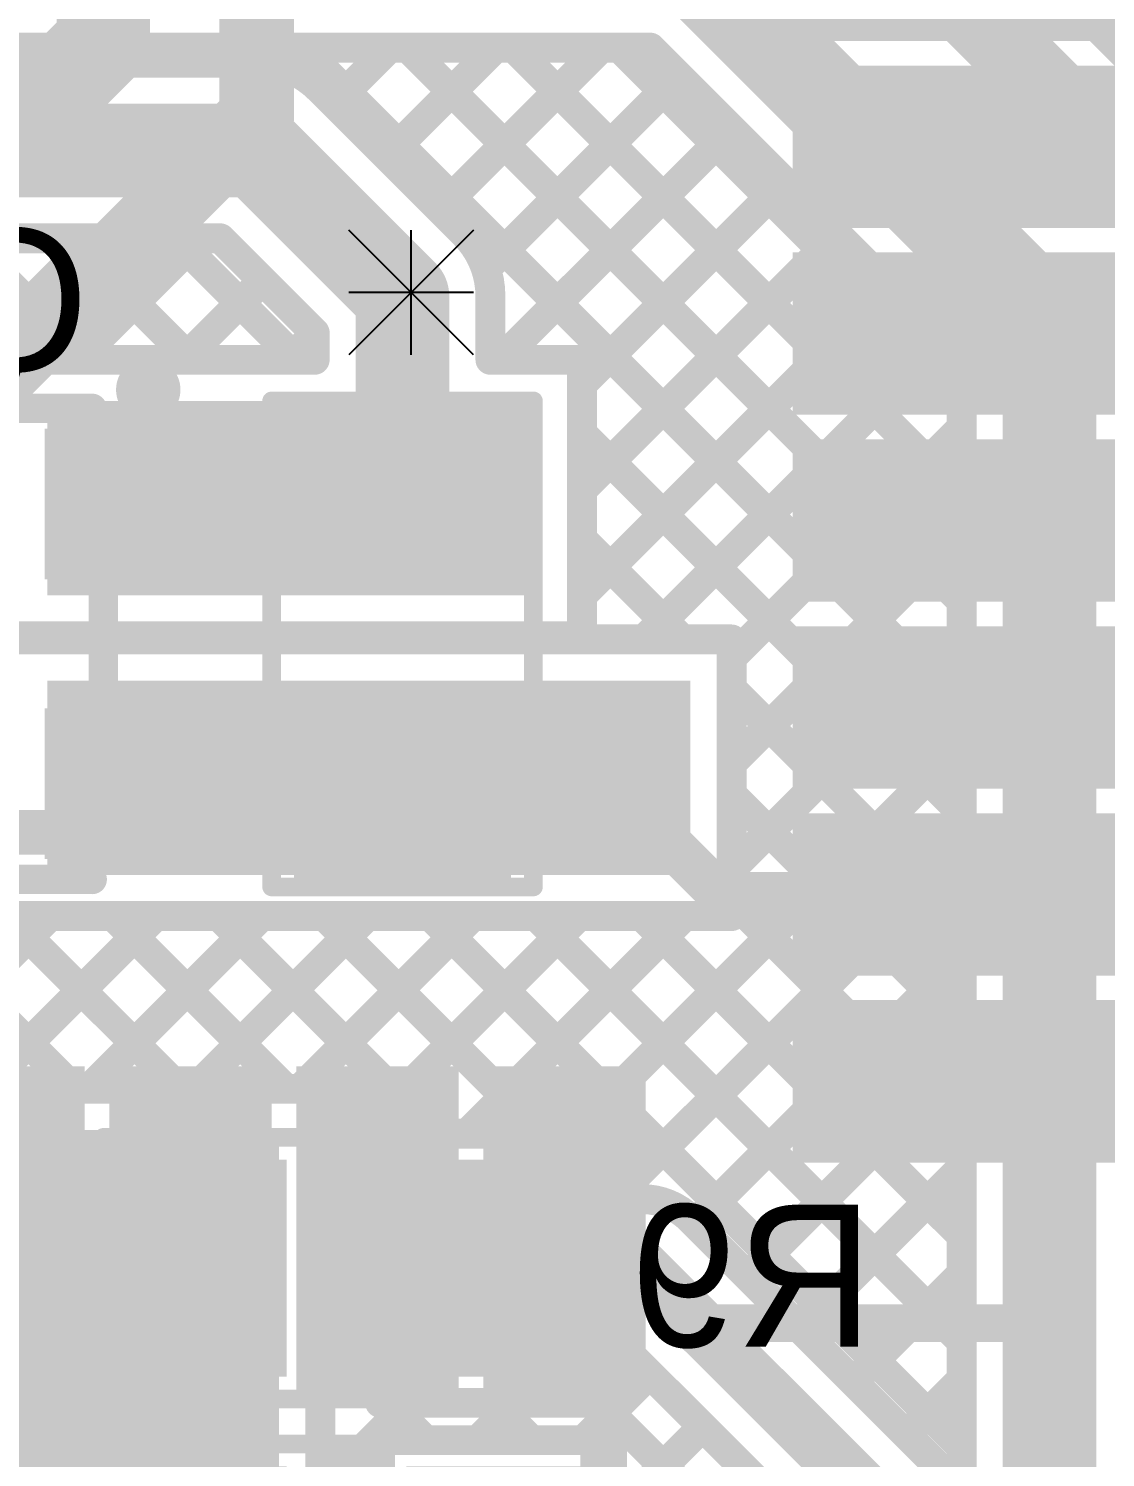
# Model space of a CAD drawing. Header units: millimetres. Extents: x 9.08 to 12.48, y 2.73 to 6.
# Drawn here: x 11.243 to 11.531, y 4.4854 to 4.8676 of the extents above; entities that cross this region are included whole.
import ezdxf

# ---------------------------------------------------------------- set-up
doc = ezdxf.new("R2010")
doc.units = ezdxf.units.MM
doc.header["$MEASUREMENT"] = 0
for name, color, linetype in [('BottomLayer', 5, 'Continuous'), ('BottomOverlay', 54, 'Continuous'), ('BottomPaste', 16, 'Continuous'), ('BottomSolder', 6, 'Continuous'), ('MultiLayer', 9, 'Continuous'), ('TopLayer', 1, 'Continuous'), ('TopOverlay', 2, 'Continuous'), ('TopPaste', 8, 'Continuous'), ('TopSolder', 216, 'Continuous'), ('ViaHoleLayer', 16, 'Continuous')]:
    doc.layers.add(name, color=color, linetype=linetype)

# ---------------------------------------------------------------- blocks, each defined once
blk = doc.blocks.new('RES0805_B_27')
at = {"layer": 'BottomLayer'}
for points in [[(-0.06, -0.025), (-0.02, -0.025), (-0.06, 0.025), (-0.02, 0.025)], [(0.02, -0.025), (0.06, -0.025), (0.02, 0.025), (0.06, 0.025)]]:
    blk.add_solid(points, dxfattribs=at)
at = {"layer": 'BottomOverlay', "const_width": 0.005}
for points in [[(-0.065, -0.035), (-0.065, 0.035)], [(0.065, 0.035), (-0.065, 0.035)], [(0.065, -0.035), (0.065, 0.035)], [(0.065, -0.035), (-0.065, -0.035)]]:
    blk.add_lwpolyline(points, dxfattribs=at)
at = {"layer": 'BottomOverlay', "const_width": 0.0025}
for points in [[(-0.06625, 0.035, 1), (-0.06375, 0.035, 1)], [(-0.06625, 0.035, 1), (-0.06375, 0.035, 1)], [(0.06375, 0.035, 1), (0.06625, 0.035, 1)], [(0.06375, 0.035, 1), (0.06625, 0.035, 1)], [(-0.06625, -0.035, 1), (-0.06375, -0.035, 1)], [(-0.06625, -0.035, 1), (-0.06375, -0.035, 1)], [(0.06375, -0.035, 1), (0.06625, -0.035, 1)], [(0.06375, -0.035, 1), (0.06625, -0.035, 1)]]:
    blk.add_lwpolyline(points, format="xyb", close=True, dxfattribs=at)
at = {"layer": 'BottomPaste'}
for points in [[(-0.06, -0.025), (-0.02, -0.025), (-0.06, 0.025), (-0.02, 0.025)], [(0.02, -0.025), (0.06, -0.025), (0.02, 0.025), (0.06, 0.025)]]:
    blk.add_solid(points, dxfattribs=at)
at = {"layer": 'BottomSolder'}
for points in [[(-0.064, -0.029), (-0.016, -0.029), (-0.064, 0.029), (-0.016, 0.029)], [(0.016, -0.029), (0.064, -0.029), (0.016, 0.029), (0.064, 0.029)]]:
    blk.add_solid(points, dxfattribs=at)
blk = doc.blocks.new('SOT_23_B_28')
at = {"layer": 'BottomLayer'}
for points in [[(-0.05354, 0.02126), (-0.02126, 0.02126), (-0.05354, 0.05748), (-0.02126, 0.05748)], [(0.02126, 0.02126), (0.05354, 0.02126), (0.02126, 0.05748), (0.05354, 0.05748)], [(-0.01614, -0.05748), (0.01614, -0.05748), (-0.01614, -0.02126), (0.01614, -0.02126)]]:
    blk.add_solid(points, dxfattribs=at)
at = {"layer": 'BottomOverlay'}
for points, const_width in [([(-0.06439, 0.045, 1), (-0.07161, 0.045, 1)], 0.01), ([(-0.07411, 0.045, 1), (-0.06911, 0.045, 1)], 0.005), ([(-0.06689, 0.045, 1), (-0.06189, 0.045, 1)], 0.005), ([(-0.01497, 0.033, 1), (-0.01103, 0.033, 1)], 0.00394), ([(0.01103, 0.033, 1), (0.01497, 0.033, 1)], 0.00394), ([(-0.06497, 0.03, 1), (-0.06103, 0.03, 1)], 0.00394), ([(0.06103, 0.03, 1), (0.06497, 0.03, 1)], 0.00394), ([(-0.06497, -0.034, 1), (-0.06103, -0.034, 1)], 0.00394), ([(-0.06497, -0.034, 1), (-0.06103, -0.034, 1)], 0.00394), ([(-0.02597, -0.034, 1), (-0.02203, -0.034, 1)], 0.00394), ([(0.02203, -0.034, 1), (0.02597, -0.034, 1)], 0.00394), ([(0.06103, -0.034, 1), (0.06497, -0.034, 1)], 0.00394), ([(0.06103, -0.034, 1), (0.06497, -0.034, 1)], 0.00394)]:
    blk.add_lwpolyline(points, format="xyb", close=True, dxfattribs=dict(at, const_width=const_width))
at = {"layer": 'BottomOverlay', "const_width": 0.00787}
for points in [[(0.013, 0.033), (-0.013, 0.033)], [(-0.063, -0.034), (-0.063, 0.03)], [(0.063, -0.034), (0.063, 0.03)], [(-0.024, -0.034), (-0.063, -0.034)], [(0.063, -0.034), (0.024, -0.034)]]:
    blk.add_lwpolyline(points, dxfattribs=at)
at = {"layer": 'BottomPaste'}
for points in [[(-0.05354, 0.02126), (-0.02126, 0.02126), (-0.05354, 0.05748), (-0.02126, 0.05748)], [(0.02126, 0.02126), (0.05354, 0.02126), (0.02126, 0.05748), (0.05354, 0.05748)], [(-0.01614, -0.05748), (0.01614, -0.05748), (-0.01614, -0.02126), (0.01614, -0.02126)]]:
    blk.add_solid(points, dxfattribs=at)
at = {"layer": 'BottomSolder'}
for points in [[(-0.05754, 0.01726), (-0.01726, 0.01726), (-0.05754, 0.06148), (-0.01726, 0.06148)], [(0.01726, 0.01726), (0.05754, 0.01726), (0.01726, 0.06148), (0.05754, 0.06148)], [(-0.02014, -0.06148), (0.02014, -0.06148), (-0.02014, -0.01726), (0.02014, -0.01726)]]:
    blk.add_solid(points, dxfattribs=at)
blk = doc.blocks.new('ESP32_WROOM_32__16MB__46')
at = {"layer": 'TopLayer'}
for points in [[(0.29528, -0.07303), (0.37402, -0.07303), (0.29528, -0.0376), (0.37402, -0.0376)], [(0.29528, -0.12303), (0.37402, -0.12303), (0.29528, -0.0876), (0.37402, -0.0876)], [(0.29528, -0.17303), (0.37402, -0.17303), (0.29528, -0.1376), (0.37402, -0.1376)], [(0.29528, -0.22303), (0.37402, -0.22303), (0.29528, -0.1876), (0.37402, -0.1876)], [(0.29528, -0.27303), (0.37402, -0.27303), (0.29528, -0.2376), (0.37402, -0.2376)], [(0.29528, -0.32303), (0.37402, -0.32303), (0.29528, -0.2876), (0.37402, -0.2876)], [(0.09803, -0.38406), (0.09803, -0.30531), (0.0626, -0.38406), (0.0626, -0.30531)], [(0.14803, -0.38406), (0.14803, -0.30531), (0.1126, -0.38406), (0.1126, -0.30531)], [(0.19803, -0.38406), (0.19803, -0.30531), (0.1626, -0.38406), (0.1626, -0.30531)], [(0.24803, -0.38406), (0.24803, -0.30531), (0.2126, -0.38406), (0.2126, -0.30531)]]:
    blk.add_solid(points, dxfattribs=at)
at = {"layer": 'TopOverlay', "const_width": 0.01}
for points in [[(0.366, -0.37), (0.366, -0.338)], [(0.268, -0.37), (0.366, -0.37)]]:
    blk.add_lwpolyline(points, dxfattribs=at)
at = {"layer": 'TopOverlay', "const_width": 0.005}
for points in [[(0.3635, -0.338, 1), (0.3685, -0.338, 1)], [(0.2655, -0.37, 1), (0.2705, -0.37, 1)], [(0.3635, -0.37, 1), (0.3685, -0.37, 1)], [(0.3635, -0.37, 1), (0.3685, -0.37, 1)]]:
    blk.add_lwpolyline(points, format="xyb", close=True, dxfattribs=at)
at = {"layer": 'TopPaste'}
for points in [[(0.29528, -0.07303), (0.37402, -0.07303), (0.29528, -0.0376), (0.37402, -0.0376)], [(0.29528, -0.12303), (0.37402, -0.12303), (0.29528, -0.0876), (0.37402, -0.0876)], [(0.29528, -0.17303), (0.37402, -0.17303), (0.29528, -0.1376), (0.37402, -0.1376)], [(0.29528, -0.22303), (0.37402, -0.22303), (0.29528, -0.1876), (0.37402, -0.1876)], [(0.29528, -0.27303), (0.37402, -0.27303), (0.29528, -0.2376), (0.37402, -0.2376)], [(0.29528, -0.32303), (0.37402, -0.32303), (0.29528, -0.2876), (0.37402, -0.2876)], [(0.09803, -0.38406), (0.09803, -0.30531), (0.0626, -0.38406), (0.0626, -0.30531)], [(0.14803, -0.38406), (0.14803, -0.30531), (0.1126, -0.38406), (0.1126, -0.30531)], [(0.19803, -0.38406), (0.19803, -0.30531), (0.1626, -0.38406), (0.1626, -0.30531)], [(0.24803, -0.38406), (0.24803, -0.30531), (0.2126, -0.38406), (0.2126, -0.30531)]]:
    blk.add_solid(points, dxfattribs=at)
at = {"layer": 'TopSolder'}
for points in [[(0.29128, -0.02703), (0.37802, -0.02703), (0.29128, 0.0164), (0.37802, 0.0164)], [(0.29128, -0.07703), (0.37802, -0.07703), (0.29128, -0.0336), (0.37802, -0.0336)], [(0.29128, -0.12703), (0.37802, -0.12703), (0.29128, -0.0836), (0.37802, -0.0836)], [(0.29128, -0.17703), (0.37802, -0.17703), (0.29128, -0.1336), (0.37802, -0.1336)], [(0.29128, -0.22703), (0.37802, -0.22703), (0.29128, -0.1836), (0.37802, -0.1836)], [(0.29128, -0.27703), (0.37802, -0.27703), (0.29128, -0.2336), (0.37802, -0.2336)], [(0.29128, -0.32703), (0.37802, -0.32703), (0.29128, -0.2836), (0.37802, -0.2836)], [(0.10203, -0.38806), (0.10203, -0.30131), (0.0586, -0.38806), (0.0586, -0.30131)], [(0.15203, -0.38806), (0.15203, -0.30131), (0.1086, -0.38806), (0.1086, -0.30131)], [(0.20203, -0.38806), (0.20203, -0.30131), (0.1586, -0.38806), (0.1586, -0.30131)], [(0.25203, -0.38806), (0.25203, -0.30131), (0.2086, -0.38806), (0.2086, -0.30131)]]:
    blk.add_solid(points, dxfattribs=at)
blk = doc.blocks.new('RES0805_B_76')
at = {"layer": 'BottomLayer'}
for points in [[(-0.06, -0.025), (-0.02, -0.025), (-0.06, 0.025), (-0.02, 0.025)], [(0.02, -0.025), (0.06, -0.025), (0.02, 0.025), (0.06, 0.025)]]:
    blk.add_solid(points, dxfattribs=at)
at = {"layer": 'BottomOverlay', "const_width": 0.005}
for points in [[(-0.065, 0.035), (-0.065, -0.035)], [(0.065, 0.035), (-0.065, 0.035)], [(0.065, 0.035), (0.065, -0.035)], [(0.065, -0.035), (-0.065, -0.035)]]:
    blk.add_lwpolyline(points, dxfattribs=at)
at = {"layer": 'BottomOverlay', "const_width": 0.0025}
for points in [[(-0.06625, 0.035, 1), (-0.06375, 0.035, 1)], [(-0.06625, 0.035, 1), (-0.06375, 0.035, 1)], [(0.06375, 0.035, 1), (0.06625, 0.035, 1)], [(0.06375, 0.035, 1), (0.06625, 0.035, 1)], [(-0.06625, -0.035, 1), (-0.06375, -0.035, 1)], [(-0.06625, -0.035, 1), (-0.06375, -0.035, 1)], [(0.06375, -0.035, 1), (0.06625, -0.035, 1)], [(0.06375, -0.035, 1), (0.06625, -0.035, 1)]]:
    blk.add_lwpolyline(points, format="xyb", close=True, dxfattribs=at)
at = {"layer": 'BottomPaste'}
for points in [[(-0.06, -0.025), (-0.02, -0.025), (-0.06, 0.025), (-0.02, 0.025)], [(0.02, -0.025), (0.06, -0.025), (0.02, 0.025), (0.06, 0.025)]]:
    blk.add_solid(points, dxfattribs=at)
at = {"layer": 'BottomSolder'}
for points in [[(-0.064, -0.029), (-0.016, -0.029), (-0.064, 0.029), (-0.016, 0.029)], [(0.016, -0.029), (0.064, -0.029), (0.016, 0.029), (0.064, 0.029)]]:
    blk.add_solid(points, dxfattribs=at)
blk = doc.blocks.new('RES0805_B_78')
at = {"layer": 'BottomLayer'}
for points in [[(-0.06, -0.025), (-0.02, -0.025), (-0.06, 0.025), (-0.02, 0.025)], [(0.02, -0.025), (0.06, -0.025), (0.02, 0.025), (0.06, 0.025)]]:
    blk.add_solid(points, dxfattribs=at)
at = {"layer": 'BottomOverlay', "const_width": 0.005}
for points in [[(-0.065, 0.035), (-0.065, -0.035)], [(0.065, 0.035), (-0.065, 0.035)], [(0.065, 0.035), (0.065, -0.035)], [(0.065, -0.035), (-0.065, -0.035)]]:
    blk.add_lwpolyline(points, dxfattribs=at)
at = {"layer": 'BottomOverlay', "const_width": 0.0025}
for points in [[(-0.06625, 0.035, 1), (-0.06375, 0.035, 1)], [(-0.06625, 0.035, 1), (-0.06375, 0.035, 1)], [(0.06375, 0.035, 1), (0.06625, 0.035, 1)], [(0.06375, 0.035, 1), (0.06625, 0.035, 1)], [(-0.06625, -0.035, 1), (-0.06375, -0.035, 1)], [(-0.06625, -0.035, 1), (-0.06375, -0.035, 1)], [(0.06375, -0.035, 1), (0.06625, -0.035, 1)], [(0.06375, -0.035, 1), (0.06625, -0.035, 1)]]:
    blk.add_lwpolyline(points, format="xyb", close=True, dxfattribs=at)
at = {"layer": 'BottomPaste'}
for points in [[(-0.06, -0.025), (-0.02, -0.025), (-0.06, 0.025), (-0.02, 0.025)], [(0.02, -0.025), (0.06, -0.025), (0.02, 0.025), (0.06, 0.025)]]:
    blk.add_solid(points, dxfattribs=at)
at = {"layer": 'BottomSolder'}
for points in [[(-0.064, -0.029), (-0.016, -0.029), (-0.064, 0.029), (-0.016, 0.029)], [(0.016, -0.029), (0.064, -0.029), (0.016, 0.029), (0.064, 0.029)]]:
    blk.add_solid(points, dxfattribs=at)

msp = doc.modelspace()

# ---------------------------------------------------------------- linework, layer by layer
at = {"layer": 'BottomLayer'}
for points, const_width in [([(11.317, 5.05), (11.718, 4.649)], 0.02), ([(11.3902, 5.0065), (11.7267, 4.67)], 0.008), ([(11.39831, 5.00657), (11.73488, 4.67)], 0.008), ([(11.419, 4.886), (11.516, 4.789)], 0.025), ([(10.89278, 4.8625), (11.40927, 4.8625)], 0.008), ([(11.25075, 4.8585), (11.25475, 4.8625)], 0.008), ([(11.25954, 4.8625), (11.26354, 4.8585)], 0.008), ([(11.27903, 4.8585), (11.28303, 4.8625)], 0.008), ([(11.28782, 4.8625), (11.29182, 4.8585)], 0.008), ([(11.30711, 4.85829), (11.31131, 4.8625)], 0.008), ([(11.3161, 4.8625), (11.4925, 4.6861)], 0.008), ([(11.32467, 4.84757), (11.3396, 4.8625)], 0.008), ([(11.33881, 4.83343), (11.36788, 4.8625)], 0.008), ([(11.34439, 4.8625), (11.4925, 4.71439)], 0.008), ([(11.35295, 4.81928), (11.39617, 4.8625)], 0.008), ([(11.37267, 4.8625), (11.4925, 4.74267)], 0.008), ([(11.40096, 4.8625), (11.4925, 4.77096)], 0.008), ([(11.40927, 4.8625), (11.4925, 4.77927)], 0.008), ([(10.94, 4.8585), (11.304, 4.8585)], 0.008), ([(11.36532, 4.80336), (11.41686, 4.85491)], 0.008), ([(11.32063, 4.8516), (11.3596, 4.81263)], 0.008), ([(10.94, 4.835), (11.304, 4.835)], 0.025), ([(11.304, 4.835), (11.343, 4.796)], 0.025), ([(11.36924, 4.779), (11.431, 4.84077)], 0.008), ([(11.391, 4.77248), (11.44514, 4.82662)], 0.008), ([(11.391, 4.7442), (11.45928, 4.81248)], 0.008), ([(10.94973, 4.8115), (11.29427, 4.8115)], 0.008), ([(11.19781, 4.749), (11.26031, 4.8115)], 0.008), ([(11.22568, 4.8115), (11.25818, 4.779)], 0.008), ([(11.25397, 4.8115), (11.28647, 4.779)], 0.008), ([(11.2561, 4.779), (11.2886, 4.8115)], 0.008), ([(11.28225, 4.8115), (11.31475, 4.779)], 0.008), ([(11.29427, 4.8115), (11.3195, 4.78627)], 0.008), ([(11.343, 4.743), (11.343, 4.796)], 0.025), ([(11.28438, 4.779), (11.30557, 4.80019)], 0.008), ([(11.391, 4.71591), (11.47343, 4.79834)], 0.008), ([(11.516, 4.311), (11.516, 4.789)], 0.025), ([(11.3665, 4.779), (11.3665, 4.796)], 0.008), ([(11.31267, 4.779), (11.3195, 4.78583)], 0.008), ([(11.3195, 4.779), (11.3195, 4.78627)], 0.008), ([(11.3665, 4.78382), (11.37132, 4.779)], 0.008), ([(11.40757, 4.7042), (11.48757, 4.7842)], 0.008), ([(11.237, 4.779), (11.3195, 4.779)], 0.008), ([(11.3665, 4.779), (11.391, 4.779)], 0.008), ([(11.391, 4.705), (11.391, 4.779)], 0.008), ([(11.4925, 4.474), (11.4925, 4.77927)], 0.008), ([(11.391, 4.75932), (11.4925, 4.65782)], 0.008), ([(11.431, 4.69934), (11.4925, 4.76084)], 0.008), ([(11.431, 4.67106), (11.4925, 4.73256)], 0.008), ([(11.391, 4.73104), (11.41784, 4.7042)], 0.008), ([(11.237, 4.705), (11.391, 4.705)], 0.008), ([(11.237, 4.7042), (11.431, 4.7042)], 0.008), ([(11.431, 4.64277), (11.4925, 4.70427)], 0.008), ([(11.431, 4.6302), (11.431, 4.7042)], 0.008), ([(11.431, 4.69104), (11.4925, 4.62954)], 0.008), ([(11.38851, 4.572), (11.4925, 4.67599)], 0.008), ([(11.431, 4.66275), (11.4925, 4.60125)], 0.008), ([(11.0676, 4.6526), (11.2966, 4.6526)], 0.012), ([(11.39929, 4.5545), (11.4925, 4.64771)], 0.008), ([(11.20359, 4.6356), (11.25519, 4.584)], 0.008), ([(11.431, 4.63447), (11.4925, 4.57297)], 0.008), ([(11.20252, 4.584), (11.24872, 4.6302)], 0.008), ([(11.2308, 4.584), (11.277, 4.6302)], 0.008), ([(11.237, 4.6302), (11.431, 4.6302)], 0.008), ([(11.23728, 4.6302), (11.28348, 4.584)], 0.008), ([(11.25909, 4.584), (11.30529, 4.6302)], 0.008), ([(11.26556, 4.6302), (11.31176, 4.584)], 0.008), ([(11.28737, 4.584), (11.33357, 4.6302)], 0.008), ([(11.29385, 4.6302), (11.35205, 4.572)], 0.008), ([(11.31566, 4.584), (11.36185, 4.6302)], 0.008), ([(11.321, 4.56106), (11.39014, 4.6302)], 0.008), ([(11.32213, 4.6302), (11.38033, 4.572)], 0.008), ([(11.35042, 4.6302), (11.4925, 4.48811)], 0.008), ([(11.36023, 4.572), (11.41842, 4.6302)], 0.008), ([(11.3787, 4.6302), (11.4925, 4.5164)], 0.008), ([(11.40699, 4.6302), (11.4925, 4.54468)], 0.008), ([(11.42112, 4.54804), (11.4925, 4.61942)], 0.008), ([(11.43526, 4.5339), (11.4925, 4.59114)], 0.008), ([(11.175, 4.584), (11.321, 4.584)], 0.008), ([(11.321, 4.572), (11.321, 4.584)], 0.008), ([(11.321, 4.57476), (11.337, 4.55876)], 0.008), ([(11.321, 4.43223), (11.321, 4.572)], 0.008), ([(11.321, 4.43223), (11.321, 4.572)], 0.008), ([(11.337, 4.572), (11.399, 4.572)], 0.008), ([(11.337, 4.5), (11.337, 4.572)], 0.008), ([(11.399, 4.5545), (11.399, 4.572)], 0.008), ([(11.44941, 4.51976), (11.4925, 4.56285)], 0.008), ([(11.399, 4.5545), (11.407, 4.5545)], 0.008), ([(11.321, 4.53277), (11.337, 4.54877)], 0.008), ([(11.42008, 4.54908), (11.48808, 4.48108)], 0.008), ([(11.321, 4.54648), (11.337, 4.53048)], 0.008), ([(11.368, 4.536), (11.407, 4.536)], 0.015), ([(11.407, 4.536), (11.475, 4.468)], 0.015), ([(11.46355, 4.50562), (11.4925, 4.53457)], 0.008), ([(11.321, 4.50449), (11.337, 4.52049)], 0.008), ([(11.321, 4.51819), (11.337, 4.50219)], 0.008), ([(11.399, 4.5), (11.399, 4.5175)], 0.008), ([(11.39934, 4.5175), (11.4565, 4.46034)], 0.008), ([(11.39136, 4.49), (11.4091, 4.50774)], 0.008), ([(11.47769, 4.49147), (11.4925, 4.50628)], 0.008), ([(11.337, 4.50219), (11.33919, 4.5)], 0.008), ([(11.321, 4.47621), (11.34479, 4.5)], 0.008), ([(11.337, 4.5), (11.399, 4.5)], 0.008), ([(11.33919, 4.5), (11.34919, 4.49)], 0.008), ([(11.36308, 4.49), (11.37308, 4.5)], 0.008), ([(11.36748, 4.5), (11.37748, 4.49)], 0.008), ([(11.39576, 4.5), (11.4565, 4.43926)], 0.008), ([(11.40065, 4.471), (11.42324, 4.49359)], 0.008), ([(11.321, 4.48991), (11.337, 4.47391)], 0.008), ([(11.337, 4.49), (11.399, 4.49)], 0.008), ([(11.337, 4.418), (11.337, 4.49)], 0.008), ([(11.399, 4.471), (11.399, 4.49)], 0.008)]:
    msp.add_lwpolyline(points, dxfattribs=dict(at, const_width=const_width))
for points, const_width in [([(11.25275, 4.8625, 1), (11.25675, 4.8625, 1)], 0.004), ([(11.25754, 4.8625, 1), (11.26154, 4.8625, 1)], 0.004), ([(11.28103, 4.8625, 1), (11.28503, 4.8625, 1)], 0.004), ([(11.28582, 4.8625, 1), (11.28982, 4.8625, 1)], 0.004), ([(11.30931, 4.8625, 1), (11.31331, 4.8625, 1)], 0.004), ([(11.3141, 4.8625, 1), (11.3181, 4.8625, 1)], 0.004), ([(11.3376, 4.8625, 1), (11.3416, 4.8625, 1)], 0.004), ([(11.34239, 4.8625, 1), (11.34639, 4.8625, 1)], 0.004), ([(11.36588, 4.8625, 1), (11.36988, 4.8625, 1)], 0.004), ([(11.37067, 4.8625, 1), (11.37467, 4.8625, 1)], 0.004), ([(11.39417, 4.8625, 1), (11.39817, 4.8625, 1)], 0.004), ([(11.39896, 4.8625, 1), (11.40296, 4.8625, 1)], 0.004), ([(11.40727, 4.8625, 1), (11.41127, 4.8625, 1)], 0.004), ([(11.40727, 4.8625, 1), (11.41127, 4.8625, 1)], 0.004), ([(11.24875, 4.8585, 1), (11.25275, 4.8585, 1)], 0.004), ([(11.26154, 4.8585, 1), (11.26554, 4.8585, 1)], 0.004), ([(11.27703, 4.8585, 1), (11.28103, 4.8585, 1)], 0.004), ([(11.28982, 4.8585, 1), (11.29382, 4.8585, 1)], 0.004), ([(11.302, 4.8585, 1), (11.306, 4.8585, 1)], 0.004), ([(11.302, 4.8585, 1), (11.306, 4.8585, 1)], 0.004), ([(11.302, 4.8585, 1), (11.306, 4.8585, 1)], 0.004), ([(11.30511, 4.85829, 1), (11.30911, 4.85829, 1)], 0.004), ([(11.41486, 4.85491, 1), (11.41886, 4.85491, 1)], 0.004), ([(11.31862, 4.85162, 1), (11.32262, 4.85162, 1)], 0.004), ([(11.31863, 4.8516, 1), (11.32263, 4.8516, 1)], 0.004), ([(11.31863, 4.8516, 1), (11.32263, 4.8516, 1)], 0.004), ([(11.32267, 4.84757, 1), (11.32667, 4.84757, 1)], 0.004), ([(11.29775, 4.835, 1), (11.31025, 4.835, 1)], 0.0125), ([(11.29775, 4.835, 1), (11.31025, 4.835, 1)], 0.0125), ([(11.429, 4.84077, 1), (11.433, 4.84077, 1)], 0.004), ([(11.33681, 4.83343, 1), (11.34081, 4.83343, 1)], 0.004), ([(11.44314, 4.82662, 1), (11.44714, 4.82662, 1)], 0.004), ([(11.35095, 4.81928, 1), (11.35495, 4.81928, 1)], 0.004), ([(11.3576, 4.81263, 1), (11.3616, 4.81263, 1)], 0.004), ([(11.3576, 4.81263, 1), (11.3616, 4.81263, 1)], 0.004), ([(11.35762, 4.81262, 1), (11.36162, 4.81262, 1)], 0.004), ([(11.45729, 4.81248, 1), (11.46129, 4.81248, 1)], 0.004), ([(11.25197, 4.8115, 1), (11.25597, 4.8115, 1)], 0.004), ([(11.25831, 4.8115, 1), (11.26231, 4.8115, 1)], 0.004), ([(11.28025, 4.8115, 1), (11.28425, 4.8115, 1)], 0.004), ([(11.2866, 4.8115, 1), (11.2906, 4.8115, 1)], 0.004), ([(11.29227, 4.8115, 1), (11.29627, 4.8115, 1)], 0.004), ([(11.29227, 4.8115, 1), (11.29627, 4.8115, 1)], 0.004), ([(11.33675, 4.796, 1), (11.34925, 4.796, 1)], 0.0125), ([(11.33675, 4.796, 1), (11.34925, 4.796, 1)], 0.0125), ([(11.36332, 4.80336, 1), (11.36732, 4.80336, 1)], 0.004), ([(11.30357, 4.80019, 1), (11.30757, 4.80019, 1)], 0.004), ([(11.47143, 4.79834, 1), (11.47543, 4.79834, 1)], 0.004), ([(11.50975, 4.789, 1), (11.52225, 4.789, 1)], 0.0125), ([(11.50975, 4.789, 1), (11.52225, 4.789, 1)], 0.0125), ([(11.3645, 4.796, 1), (11.3685, 4.796, 1)], 0.004), ([(11.3645, 4.796, 1), (11.3685, 4.796, 1)], 0.004), ([(11.3645, 4.796, 1), (11.3685, 4.796, 1)], 0.004), ([(11.3175, 4.78627, 1), (11.3215, 4.78627, 1)], 0.004), ([(11.3175, 4.78627, 1), (11.3215, 4.78627, 1)], 0.004), ([(11.3175, 4.78583, 1), (11.3215, 4.78583, 1)], 0.004), ([(11.3645, 4.78382, 1), (11.3685, 4.78382, 1)], 0.004), ([(11.48557, 4.7842, 1), (11.48957, 4.7842, 1)], 0.004), ([(11.2541, 4.779, 1), (11.2581, 4.779, 1)], 0.004), ([(11.25618, 4.779, 1), (11.26018, 4.779, 1)], 0.004), ([(11.28238, 4.779, 1), (11.28638, 4.779, 1)], 0.004), ([(11.28447, 4.779, 1), (11.28847, 4.779, 1)], 0.004), ([(11.31067, 4.779, 1), (11.31467, 4.779, 1)], 0.004), ([(11.31275, 4.779, 1), (11.31675, 4.779, 1)], 0.004), ([(11.3175, 4.779, 1), (11.3215, 4.779, 1)], 0.004), ([(11.3175, 4.779, 1), (11.3215, 4.779, 1)], 0.004), ([(11.3645, 4.779, 1), (11.3685, 4.779, 1)], 0.004), ([(11.3645, 4.779, 1), (11.3685, 4.779, 1)], 0.004), ([(11.36724, 4.779, 1), (11.37124, 4.779, 1)], 0.004), ([(11.36932, 4.779, 1), (11.37332, 4.779, 1)], 0.004), ([(11.389, 4.779, 1), (11.393, 4.779, 1)], 0.004), ([(11.389, 4.779, 1), (11.393, 4.779, 1)], 0.004), ([(11.4905, 4.77927, 1), (11.4945, 4.77927, 1)], 0.004), ([(11.4905, 4.77927, 1), (11.4945, 4.77927, 1)], 0.004), ([(11.389, 4.77248, 1), (11.393, 4.77248, 1)], 0.004), ([(11.4905, 4.77096, 1), (11.4945, 4.77096, 1)], 0.004), ([(11.389, 4.75932, 1), (11.393, 4.75932, 1)], 0.004), ([(11.4905, 4.76084, 1), (11.4945, 4.76084, 1)], 0.004), ([(11.33675, 4.743, 1), (11.34925, 4.743, 1)], 0.0125), ([(11.389, 4.7442, 1), (11.393, 4.7442, 1)], 0.004), ([(11.4905, 4.74267, 1), (11.4945, 4.74267, 1)], 0.004), ([(11.4905, 4.73256, 1), (11.4945, 4.73256, 1)], 0.004), ([(11.389, 4.73104, 1), (11.393, 4.73104, 1)], 0.004), ([(11.389, 4.71591, 1), (11.393, 4.71591, 1)], 0.004), ([(11.4905, 4.71439, 1), (11.4945, 4.71439, 1)], 0.004), ([(11.389, 4.705, 1), (11.393, 4.705, 1)], 0.004), ([(11.389, 4.705, 1), (11.393, 4.705, 1)], 0.004), ([(11.40557, 4.7042, 1), (11.40957, 4.7042, 1)], 0.004), ([(11.41584, 4.7042, 1), (11.41984, 4.7042, 1)], 0.004), ([(11.429, 4.7042, 1), (11.433, 4.7042, 1)], 0.004), ([(11.429, 4.7042, 1), (11.433, 4.7042, 1)], 0.004), ([(11.4905, 4.70427, 1), (11.4945, 4.70427, 1)], 0.004), ([(11.429, 4.69934, 1), (11.433, 4.69934, 1)], 0.004), ([(11.429, 4.69104, 1), (11.433, 4.69104, 1)], 0.004), ([(11.4905, 4.6861, 1), (11.4945, 4.6861, 1)], 0.004), ([(11.39313, 4.663, 1), (11.40887, 4.663, 1)], 0.01575), ([(11.4905, 4.67599, 1), (11.4945, 4.67599, 1)], 0.004), ([(11.429, 4.67106, 1), (11.433, 4.67106, 1)], 0.004), ([(11.429, 4.66275, 1), (11.433, 4.66275, 1)], 0.004), ([(11.4905, 4.65782, 1), (11.4945, 4.65782, 1)], 0.004), ([(11.2936, 4.6526, 1), (11.2996, 4.6526, 1)], 0.006), ([(11.4905, 4.64771, 1), (11.4945, 4.64771, 1)], 0.004), ([(11.429, 4.64277, 1), (11.433, 4.64277, 1)], 0.004), ([(11.429, 4.63447, 1), (11.433, 4.63447, 1)], 0.004), ([(11.24672, 4.6302, 1), (11.25072, 4.6302, 1)], 0.004), ([(11.26356, 4.6302, 1), (11.26756, 4.6302, 1)], 0.004), ([(11.275, 4.6302, 1), (11.279, 4.6302, 1)], 0.004), ([(11.29185, 4.6302, 1), (11.29585, 4.6302, 1)], 0.004), ([(11.30329, 4.6302, 1), (11.30729, 4.6302, 1)], 0.004), ([(11.32013, 4.6302, 1), (11.32413, 4.6302, 1)], 0.004), ([(11.33157, 4.6302, 1), (11.33557, 4.6302, 1)], 0.004), ([(11.34842, 4.6302, 1), (11.35242, 4.6302, 1)], 0.004), ([(11.35985, 4.6302, 1), (11.36385, 4.6302, 1)], 0.004), ([(11.3767, 4.6302, 1), (11.3807, 4.6302, 1)], 0.004), ([(11.38814, 4.6302, 1), (11.39214, 4.6302, 1)], 0.004), ([(11.40499, 4.6302, 1), (11.40899, 4.6302, 1)], 0.004), ([(11.41642, 4.6302, 1), (11.42042, 4.6302, 1)], 0.004), ([(11.429, 4.6302, 1), (11.433, 4.6302, 1)], 0.004), ([(11.429, 4.6302, 1), (11.433, 4.6302, 1)], 0.004), ([(11.4905, 4.62954, 1), (11.4945, 4.62954, 1)], 0.004), ([(11.4905, 4.61942, 1), (11.4945, 4.61942, 1)], 0.004), ([(11.4905, 4.60125, 1), (11.4945, 4.60125, 1)], 0.004), ([(11.4905, 4.59114, 1), (11.4945, 4.59114, 1)], 0.004), ([(11.25319, 4.584, 1), (11.25719, 4.584, 1)], 0.004), ([(11.25709, 4.584, 1), (11.26109, 4.584, 1)], 0.004), ([(11.28148, 4.584, 1), (11.28548, 4.584, 1)], 0.004), ([(11.28537, 4.584, 1), (11.28937, 4.584, 1)], 0.004), ([(11.30976, 4.584, 1), (11.31376, 4.584, 1)], 0.004), ([(11.31366, 4.584, 1), (11.31766, 4.584, 1)], 0.004), ([(11.319, 4.584, 1), (11.323, 4.584, 1)], 0.004), ([(11.319, 4.584, 1), (11.323, 4.584, 1)], 0.004), ([(11.319, 4.57476, 1), (11.323, 4.57476, 1)], 0.004), ([(11.319, 4.572, 1), (11.323, 4.572, 1)], 0.004), ([(11.319, 4.572, 1), (11.323, 4.572, 1)], 0.004), ([(11.319, 4.572, 1), (11.323, 4.572, 1)], 0.004), ([(11.335, 4.572, 1), (11.339, 4.572, 1)], 0.004), ([(11.335, 4.572, 1), (11.339, 4.572, 1)], 0.004), ([(11.35005, 4.572, 1), (11.35405, 4.572, 1)], 0.004), ([(11.35823, 4.572, 1), (11.36223, 4.572, 1)], 0.004), ([(11.37833, 4.572, 1), (11.38233, 4.572, 1)], 0.004), ([(11.38651, 4.572, 1), (11.39051, 4.572, 1)], 0.004), ([(11.397, 4.572, 1), (11.401, 4.572, 1)], 0.004), ([(11.397, 4.572, 1), (11.401, 4.572, 1)], 0.004), ([(11.4905, 4.57297, 1), (11.4945, 4.57297, 1)], 0.004), ([(11.319, 4.56106, 1), (11.323, 4.56106, 1)], 0.004), ([(11.4905, 4.56285, 1), (11.4945, 4.56285, 1)], 0.004), ([(11.335, 4.55876, 1), (11.339, 4.55876, 1)], 0.004), ([(11.397, 4.5545, 1), (11.401, 4.5545, 1)], 0.004), ([(11.397, 4.5545, 1), (11.401, 4.5545, 1)], 0.004), ([(11.39729, 4.5545, 1), (11.40129, 4.5545, 1)], 0.004), ([(11.405, 4.5545, 1), (11.409, 4.5545, 1)], 0.004), ([(11.405, 4.5545, 1), (11.409, 4.5545, 1)], 0.004), ([(11.405, 4.5545, 1), (11.409, 4.5545, 1)], 0.004), ([(11.335, 4.54877, 1), (11.339, 4.54877, 1)], 0.004), ([(11.41808, 4.54908, 1), (11.42208, 4.54908, 1)], 0.004), ([(11.41808, 4.54908, 1), (11.42208, 4.54908, 1)], 0.004), ([(11.41808, 4.54908, 1), (11.42208, 4.54908, 1)], 0.004), ([(11.319, 4.54648, 1), (11.323, 4.54648, 1)], 0.004), ([(11.41912, 4.54804, 1), (11.42312, 4.54804, 1)], 0.004), ([(11.4905, 4.54468, 1), (11.4945, 4.54468, 1)], 0.004), ([(11.36425, 4.536, 1), (11.37175, 4.536, 1)], 0.0075), ([(11.40325, 4.536, 1), (11.41075, 4.536, 1)], 0.0075), ([(11.40325, 4.536, 1), (11.41075, 4.536, 1)], 0.0075), ([(11.319, 4.53277, 1), (11.323, 4.53277, 1)], 0.004), ([(11.43326, 4.5339, 1), (11.43726, 4.5339, 1)], 0.004), ([(11.4905, 4.53457, 1), (11.4945, 4.53457, 1)], 0.004), ([(11.335, 4.53048, 1), (11.339, 4.53048, 1)], 0.004), ([(11.319, 4.51819, 1), (11.323, 4.51819, 1)], 0.004), ([(11.335, 4.52049, 1), (11.339, 4.52049, 1)], 0.004), ([(11.397, 4.5175, 1), (11.401, 4.5175, 1)], 0.004), ([(11.39734, 4.5175, 1), (11.40134, 4.5175, 1)], 0.004), ([(11.4474, 4.51976, 1), (11.4514, 4.51976, 1)], 0.004), ([(11.4905, 4.5164, 1), (11.4945, 4.5164, 1)], 0.004), ([(11.4071, 4.50774, 1), (11.4111, 4.50774, 1)], 0.004), ([(11.4905, 4.50628, 1), (11.4945, 4.50628, 1)], 0.004), ([(11.319, 4.50449, 1), (11.323, 4.50449, 1)], 0.004), ([(11.335, 4.50219, 1), (11.339, 4.50219, 1)], 0.004), ([(11.335, 4.50219, 1), (11.339, 4.50219, 1)], 0.004), ([(11.46155, 4.50562, 1), (11.46555, 4.50562, 1)], 0.004), ([(11.335, 4.5, 1), (11.339, 4.5, 1)], 0.004), ([(11.335, 4.5, 1), (11.339, 4.5, 1)], 0.004), ([(11.33719, 4.5, 1), (11.34119, 4.5, 1)], 0.004), ([(11.33719, 4.5, 1), (11.34119, 4.5, 1)], 0.004), ([(11.34279, 4.5, 1), (11.34679, 4.5, 1)], 0.004), ([(11.36548, 4.5, 1), (11.36948, 4.5, 1)], 0.004), ([(11.37108, 4.5, 1), (11.37508, 4.5, 1)], 0.004), ([(11.39376, 4.5, 1), (11.39776, 4.5, 1)], 0.004), ([(11.397, 4.5, 1), (11.401, 4.5, 1)], 0.004), ([(11.397, 4.5, 1), (11.401, 4.5, 1)], 0.004), ([(11.42124, 4.49359, 1), (11.42524, 4.49359, 1)], 0.004), ([(11.47569, 4.49147, 1), (11.47969, 4.49147, 1)], 0.004), ([(11.319, 4.48991, 1), (11.323, 4.48991, 1)], 0.004), ([(11.335, 4.49, 1), (11.339, 4.49, 1)], 0.004), ([(11.335, 4.49, 1), (11.339, 4.49, 1)], 0.004), ([(11.34719, 4.49, 1), (11.35119, 4.49, 1)], 0.004), ([(11.36108, 4.49, 1), (11.36508, 4.49, 1)], 0.004), ([(11.37548, 4.49, 1), (11.37948, 4.49, 1)], 0.004), ([(11.38936, 4.49, 1), (11.39336, 4.49, 1)], 0.004), ([(11.397, 4.49, 1), (11.401, 4.49, 1)], 0.004), ([(11.397, 4.49, 1), (11.401, 4.49, 1)], 0.004), ([(11.4905, 4.48811, 1), (11.4945, 4.48811, 1)], 0.004)]:
    msp.add_lwpolyline(points, format="xyb", close=True, dxfattribs=dict(at, const_width=const_width))
at = {"layer": 'BottomLayer', "const_width": 0.008}
for points in [[(11.304, 4.8585, -0.198912), (11.32062, 4.85162)], [(11.304, 4.8585, -0.199188), (11.32063, 4.8516)], [(11.3596, 4.81263, -0.199188), (11.3665, 4.796)], [(11.35962, 4.81262, -0.198912), (11.3665, 4.796)], [(11.407, 4.5545, -0.198912), (11.42008, 4.54908)], [(11.407, 4.5545, -0.198912), (11.42008, 4.54908)]]:
    msp.add_lwpolyline(points, format="xyb", dxfattribs=at)
at = {"layer": 'BottomLayer'}
for points in [[(11.248, 4.716), (11.38, 4.716), (11.248, 4.768), (11.38, 4.768)], [(11.248, 4.6412), (11.42, 4.6412), (11.248, 4.6932), (11.42, 4.6932)], [(11.186, 4.429), (11.31, 4.429), (11.186, 4.573), (11.31, 4.573)], [(11.268, 4.416), (11.31, 4.416), (11.268, 4.561), (11.31, 4.561)]]:
    msp.add_solid(points, dxfattribs=at)
at = {"layer": 'BottomOverlay'}
for p, q in [((11.362, 4.81365), (11.32868, 4.78033)), ((11.362, 4.78033), (11.32868, 4.81365)), ((11.34534, 4.78033), (11.34534, 4.81365)), ((11.362, 4.79699), (11.32868, 4.79699))]:
    msp.add_line(p, q, dxfattribs=at)
at = {"layer": 'BottomSolder', "const_width": 0.01187}
msp.add_lwpolyline([(11.39506, 4.663, 1), (11.40694, 4.663, 1)], format="xyb", close=True, dxfattribs=at)
at = {"layer": 'MultiLayer', "const_width": 0.01575}
msp.add_lwpolyline([(11.39313, 4.663, 1), (11.40887, 4.663, 1)], format="xyb", close=True, dxfattribs=at)
at = {"layer": 'TopLayer'}
for points, const_width in [([(11.263, 4.864), (11.263, 5.186)], 0.025), ([(11.304, 4.844), (11.304, 5.105)], 0.02), ([(10.98631, 4.58731), (11.263, 4.864)], 0.025), ([(11.074, 4.614), (11.304, 4.844)], 0.02), ([(11.49065, 4.836), (11.574, 4.836)], 0.02), ([(11.49065, 4.736), (11.552, 4.736)], 0.02), ([(11.401, 4.663), (11.428, 4.636)], 0.012), ([(11.428, 4.636), (11.49065, 4.636)], 0.012), ([(11.49065, 4.586), (11.562, 4.586)], 0.025)]:
    msp.add_lwpolyline(points, dxfattribs=dict(at, const_width=const_width))
for points, const_width in [([(11.25675, 4.864, 1), (11.26925, 4.864, 1)], 0.0125), ([(11.25675, 4.864, 1), (11.26925, 4.864, 1)], 0.0125), ([(11.299, 4.844, 1), (11.309, 4.844, 1)], 0.01), ([(11.299, 4.844, 1), (11.309, 4.844, 1)], 0.01), ([(11.48565, 4.836, 1), (11.49565, 4.836, 1)], 0.01), ([(11.48565, 4.736, 1), (11.49565, 4.736, 1)], 0.01), ([(11.39313, 4.663, 1), (11.40887, 4.663, 1)], 0.01575), ([(11.398, 4.663, 1), (11.404, 4.663, 1)], 0.006), ([(11.425, 4.636, 1), (11.431, 4.636, 1)], 0.006), ([(11.425, 4.636, 1), (11.431, 4.636, 1)], 0.006), ([(11.48765, 4.636, 1), (11.49365, 4.636, 1)], 0.006), ([(11.4844, 4.586, 1), (11.4969, 4.586, 1)], 0.0125)]:
    msp.add_lwpolyline(points, format="xyb", close=True, dxfattribs=dict(at, const_width=const_width))
at = {"layer": 'TopSolder', "const_width": 0.01187}
msp.add_lwpolyline([(11.39506, 4.663, 1), (11.40694, 4.663, 1)], format="xyb", close=True, dxfattribs=at)
at = {"layer": 'ViaHoleLayer', "const_width": 0.00787}
msp.add_lwpolyline([(11.39706, 4.663, 1), (11.40494, 4.663, 1)], format="xyb", close=True, dxfattribs=at)

# ---------------------------------------------------------------- block references
for name, p, rotation in [('ESP32_WROOM_32__16MB__46', (11.156, 4.89131), 360), ('SOT_23_B_28', (11.23, 4.703), 270), ('RES0805_B_27', (11.343, 4.703), 270), ('RES0805_B_78', (11.328, 4.536), 180), ('RES0805_B_76', (11.328, 4.454), 180)]:
    msp.add_blockref(name, p, dxfattribs=dict(rotation=rotation))

# ---------------------------------------------------------------- texts
at = {"layer": 'BottomOverlay', "text_generation_flag": 2}
for s, p in [('Q4', (11.259, 4.776)), ('R9', (11.469, 4.515))]:
    msp.add_text(s, height=0.038, dxfattribs=at).set_placement(p)

doc.saveas('drawing.dxf')
